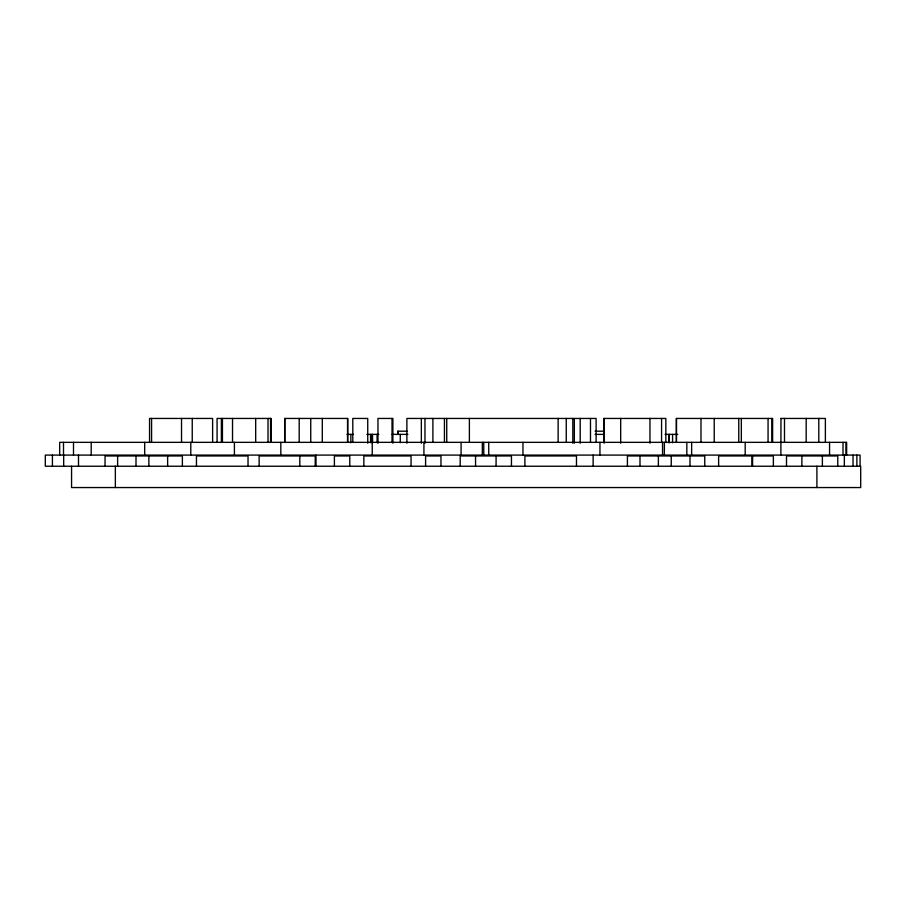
<?xml version="1.0" encoding="UTF-8"?>
<svg xmlns="http://www.w3.org/2000/svg" width="906" height="906" viewBox="0 0 906 906"><rect width="100%" height="100%" fill="white"/><g stroke="black" fill="none" stroke-linecap="round" stroke-linejoin="round"><path stroke-width="1.36" d="M780.859 418.447L825.377 418.447L825.377 442.343M407.02 431.188L397.723 431.188L397.723 434.382M595.106 431.188L604.325 431.188M347.009 434.382L353.521 434.382M366.885 434.382L378.799 434.382M392.094 434.382L407.881 434.382M595.072 434.382L604.381 434.382M665.072 434.382L677.79 434.382M860.088 466.239L860.088 455.095L45.3 455.095L45.3 466.239L860.7 466.239L860.7 487.553L71.563 487.553L71.563 466.239M856.872 455.095L856.872 466.239M853.033 455.095L853.033 466.239M846.646 455.095L846.646 442.343L59.671 442.343L59.671 455.095M845.932 442.343L845.932 455.095M844.347 455.095L844.347 466.239M843.01 442.343L843.01 455.095M837.767 466.239L837.767 455.956L786.499 455.956L786.499 466.239M829.556 442.343L829.556 455.095M822.388 455.956L822.388 466.239M818.798 418.447L818.798 442.411M816.906 466.239L816.906 487.553M806.181 418.447L806.181 442.343M801.878 455.956L801.878 466.239M784.494 418.447L784.494 442.343M780.972 418.447L780.881 455.095M773.362 466.239L773.362 455.956L718.617 455.956L718.617 466.239M772.625 442.343L772.625 418.447L676.352 418.447L676.352 442.343M771.821 418.447L771.821 442.343M768.062 418.447L768.062 442.411M752.592 455.956L752.592 466.239M751.912 455.956L751.912 466.239M745.196 442.343L745.196 455.095M741.335 418.447L741.335 442.343M738.764 418.447L738.764 442.343M714.222 418.447L714.222 442.343M704.755 466.239L704.755 455.956L627.416 455.956L627.416 466.239M700.984 418.447L700.984 442.343M691.64 442.343L691.64 455.095M689.998 455.956L689.998 466.239M686.827 442.343L686.827 455.095M676.488 418.447L676.488 442.343M672.58 434.382L672.58 442.74M671.255 455.956L671.255 466.239M669.285 434.382L669.285 442.74M668.877 434.382L668.877 442.74M665.842 442.343L665.842 418.447L603.736 418.447L603.736 441.969M664.37 442.343L664.37 455.095M662.546 442.343L662.546 455.095M661.573 418.447L661.573 442.343M658.379 455.956L658.379 466.239M649.953 418.447L649.953 443.215M639.987 455.956L639.987 466.239M620.689 418.447L620.689 443.215M604.121 418.447L604.121 443.215M599.953 442.343L599.953 455.095M596.114 442.411L596.114 418.447L406.885 418.447L406.885 443.215M593.124 455.095L593.124 466.239M590.486 418.447L590.486 441.969M580.202 418.447L580.202 443.215M576.476 466.239L576.476 455.956L524.902 455.956L524.902 466.239M574.336 418.447L574.336 443.215M572.819 418.447L572.819 443.215M566.25 418.447L566.25 442.411M558.13 418.447L558.13 442.411M522.966 442.343L522.966 455.095M511.448 466.239L511.448 455.956L460.191 455.956L460.191 466.239M496.08 455.956L496.08 466.239M488.73 442.343L488.73 455.095M483.759 442.343L483.759 455.095M482.332 442.343L482.332 455.095M475.559 455.956L475.559 466.239M469.387 418.447L469.387 442.411M461.086 442.343L461.086 455.095M446.737 418.447L446.737 441.969M444.438 418.447L444.438 442.411M440.973 466.239L440.973 455.956L425.594 455.956L425.594 466.239M432.898 418.447L432.898 442.411M424.971 418.447L424.971 443.215M423.917 442.343L423.917 455.095M421.347 418.447L421.347 443.215M411.052 466.239L411.052 455.956L363.85 455.956L363.85 466.239M400.271 434.382L400.271 442.66M398.074 431.188L398.074 434.382M392.887 443.215L392.887 418.447L377.961 418.447L377.961 443.215M392.026 418.447L392.026 442.343M377.1 434.382L377.1 442.66M372.547 434.382L372.547 442.66M372.241 442.343L372.241 455.095M371.811 434.382L371.811 442.66M370.554 434.382L370.554 442.66M367.734 443.215L367.734 418.447L352.796 418.447L352.796 442.411M350.86 434.382L350.86 442.74M349.773 466.239L349.773 455.956L334.393 455.956L334.393 466.239M347.734 442.343L347.734 418.447L284.733 418.447L284.733 442.343M347.542 418.447L347.542 442.343M322.298 418.447L322.298 442.343M316.001 455.095L316.001 466.239M315.231 466.239L315.231 455.956L259.139 455.956L259.139 466.239M310.747 418.447L310.747 442.343M299.807 455.956L299.807 466.239M299.195 418.447L299.195 442.343M284.778 418.447L284.778 442.343M280.815 442.343L280.815 455.095M270.837 442.411L270.837 418.447L217.066 418.447L217.066 442.343M270.701 418.447L270.701 442.411M270.554 418.447L270.554 442.343M268.017 418.447L268.017 442.343M255.685 418.447L255.685 442.411M248.029 466.239L248.029 455.956L196.455 455.956L196.455 466.239M234.405 442.343L234.405 455.095M232.525 418.447L232.525 442.411M222.434 418.447L222.434 442.411M221.37 418.447L221.37 442.343M212.616 442.343L212.616 418.447L149.547 418.447L149.547 442.411M192.242 418.447L192.242 442.343M190.781 442.343L190.781 455.095M182.378 466.239L182.378 455.956L105.051 455.956L105.051 466.239M181.528 418.447L181.528 442.343M167.633 455.956L167.633 466.239M151.574 418.447L151.574 442.343M148.878 455.956L148.878 466.239M144.688 442.343L144.688 455.095M136.002 455.956L136.002 466.239M117.621 455.956L117.621 466.239M115.356 466.239L115.356 487.553M91.212 442.343L91.212 455.095M78.494 455.095L78.494 466.239M73.499 442.343L73.499 455.095M63.68 455.095L63.68 466.239M63.499 442.343L63.499 455.095M52.412 455.095L52.412 466.239"/></g></svg>
